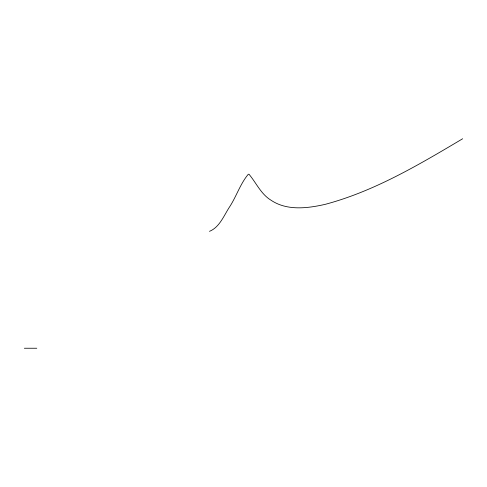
<?xml version="1.0" encoding="UTF-8"?>
<svg xmlns="http://www.w3.org/2000/svg" width="487" height="487" viewBox="0 0 487 487"><rect width="100%" height="100%" fill="white"/><g stroke="black" fill="none" stroke-linecap="round" stroke-linejoin="round"><path stroke-width="0.73" d="M462.65 138.758C419.033 164.661 374.564 191.19 325.152 204.357C307.486 208.363 286.934 210.956 271.034 200.23C260.898 194.112 256.144 182.655 248.942 174.194L248.224 174.334C240.432 183.648 236.591 195.829 230.101 206.098C224.148 214.864 219.911 227.131 209.477 231.349M24.35 348.242L36.793 348.242"/></g></svg>
